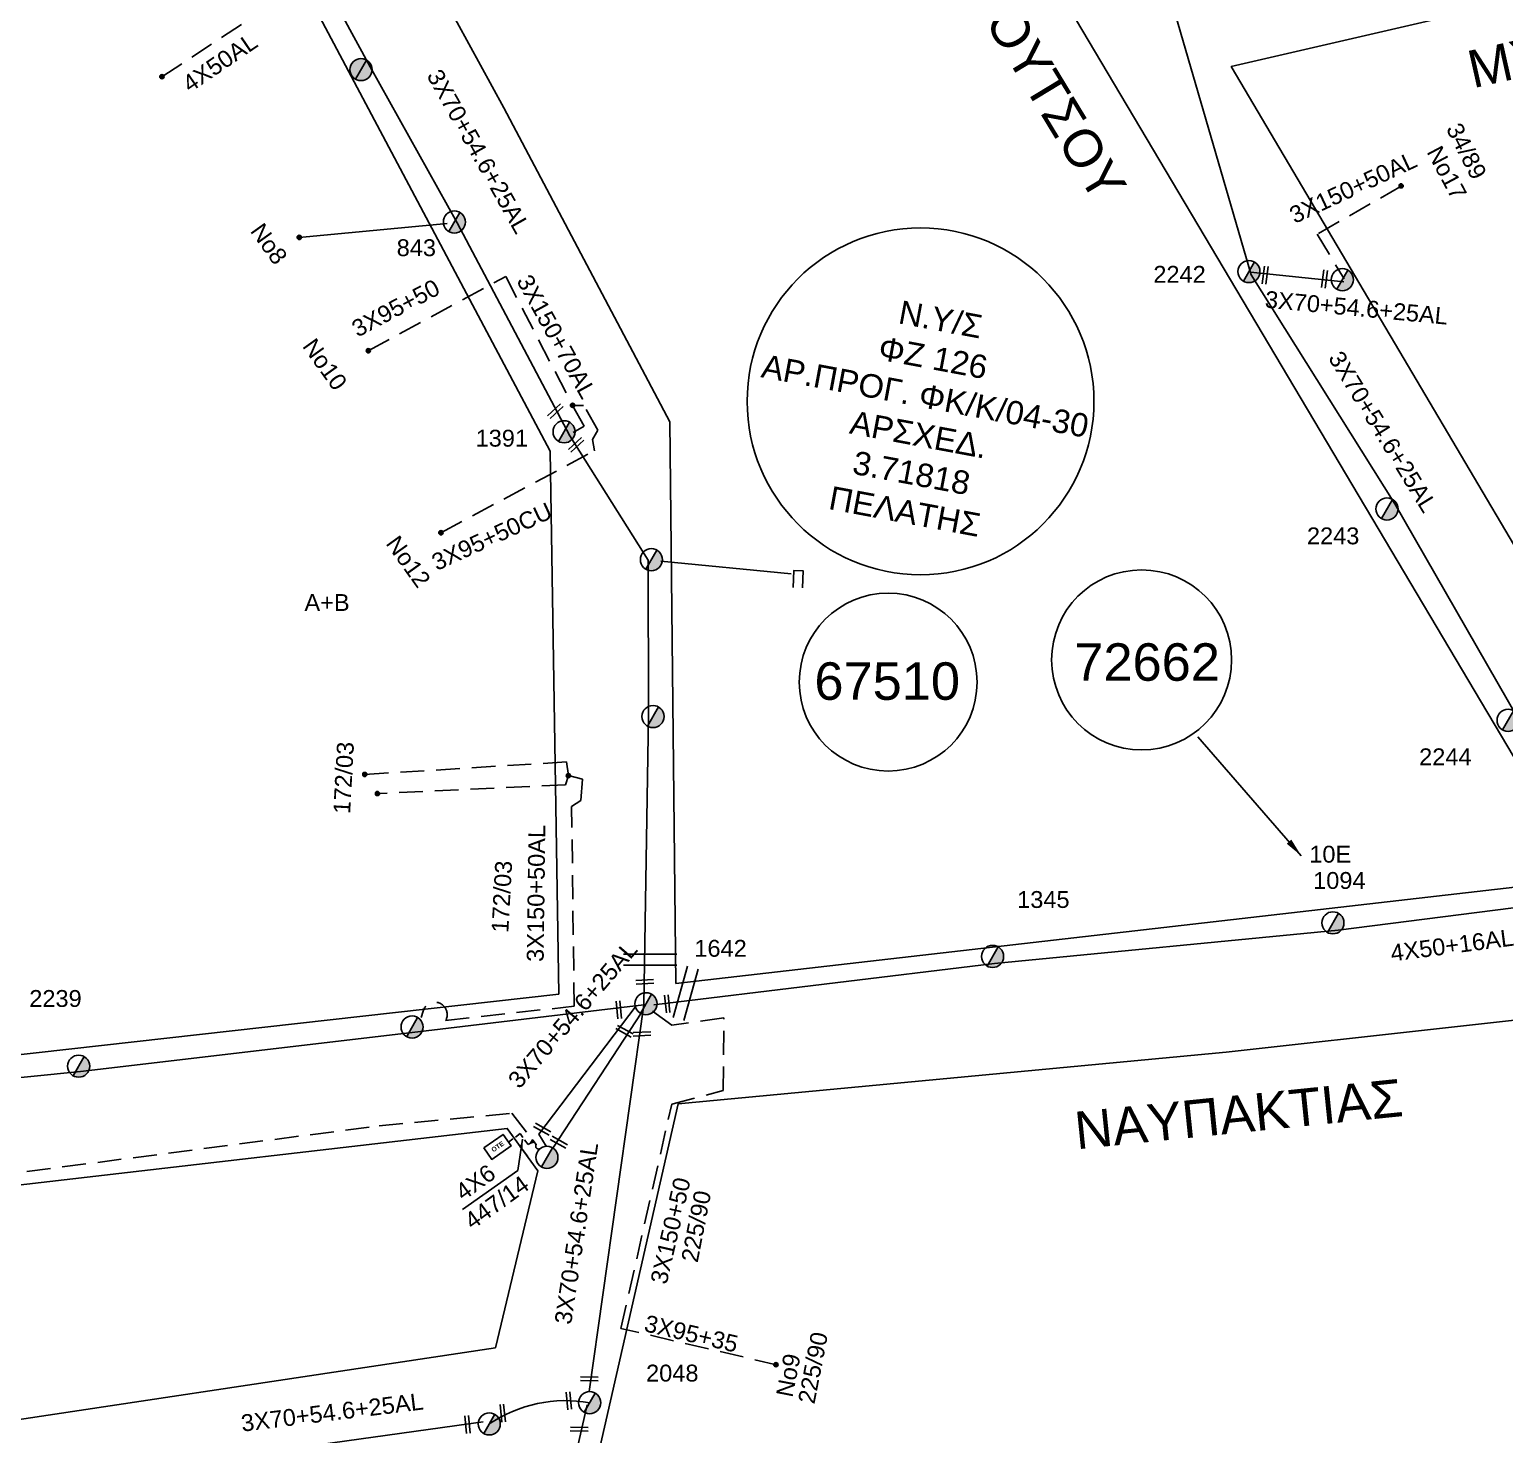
# Model space of a CAD drawing. Header units: millimetres. Extents: x 839 to 3144, y 747 to 1790.
# Drawn here: x 2286.1 to 2443.5, y 1044.1 to 1194 of the extents above; entities that cross this region are included whole.
import ezdxf
from ezdxf.enums import TextEntityAlignment as Align

# ---------------------------------------------------------------- set-up
doc = ezdxf.new("R2010")
doc.units = ezdxf.units.MM
doc.linetypes.add('DASHED', pattern=[19.05, 12.7, -6.35])
for name, color, linetype in [('Pillar OTE', 7, 'Continuous'), ('Γέφυρες Εναερίου Δικτύου', 7, 'DASHED'), ('Γυμνά εναέρια ΧΤ και ΦΟΠ (3Φ)   4x50+16AL', 7, 'Continuous'), ('Επιγραφές - Σχήματα', 7, 'Continuous'), ('Καλώδια ΧΤ   3x150+50AL', 7, 'DASHED'), ('Καλώδια ΧΤ   3x150+50CU', 7, 'DASHED'), ('Καλώδια ΧΤ   3x150+70AL', 7, 'DASHED'), ('Καλώδια ΧΤ   3x150AL+50CU', 7, 'DASHED'), ('Καλώδια ΧΤ   3x95+35CU', 7, 'DASHED'), ('Καλώδια ΧΤ   3x95+50CU', 7, 'DASHED'), ('Καλώδια ΧΤ   4x50AL', 7, 'DASHED'), ('Μηχανική τομή', 7, 'Continuous'), ('Στύλος Ξύλινος', 7, 'Continuous'), ('Στύλος Ξύλινος @ 1', 7, 'Continuous'), ('Στύλος ΦΜ', 7, 'Continuous'), ('Στύλος ΦΜ @ 1', 7, 'Continuous'), ('Συνδέσεις', 7, 'Continuous'), ('Συνεστραμμένα ΧΤ   3x70+54.6+25AL', 7, 'SYN_LINE'), ('Συνεστραμμένα ΧΤ   3x70+54.6+25AL @ 1', 7, 'SYN_LINE'), ('Τομή', 7, 'Continuous'), ('Υπόβαθρο ΔΕΗ', 7, 'Continuous'), ('Υπόγεια καλώδια Παροχών ΧΤ   4x6', 7, 'DASHED')]:
    doc.layers.add(name, color=color, linetype=linetype)
doc.styles.get("Standard").update_dxf_attribs({"font": 'ARIAL.TTF'})
doc.linetypes.add('SYN_LINE', pattern='A,0.5,-0.0001,["/\\/\\/\\/",Standard,S=0.1,R=0,X=0,Y=-0.05],-0.25', length=0.7501)
doc.dimstyles.new('ISO-25', dxfattribs={"dimtxt": 2.5, "dimasz": 2.5, "dimexe": 1.25, "dimexo": 0.625, "dimtad": 1, "dimtxsty": 'Standard', "dimcen": 2.5, "dimadec": 0, "dimazin": 0, "dimtfac": 1, "dimtmove": 0, "dimatfit": 3, "dimfxl": 1, "dimarcsym": 0})

# ---------------------------------------------------------------- blocks, each defined once
blk = doc.blocks.new('ΥΠΑΡΧΩΝ ΤΣΙΜΕΝΤΕΝΙΟΣ ΣΤΥΛΟΣ')
at = {"layer": 'Στύλος ΦΜ'}
blk.add_hatch(color=7, dxfattribs=at).paths.add_polyline_path([(-1.29, -2.28, 0.574793), (2.62, 0, 0.268822), (1.3, 2.27)])
at = {"layer": 'Στύλος ΦΜ', "color": 7}
blk.add_line((-1.29, -2.28), (1.3, 2.27), dxfattribs=at)
blk.add_circle((0, 0), 2.62, dxfattribs=at)
at = {"layer": 'Στύλος ΦΜ', "flags": 4}
for tag, p in [('ΑΡΙΘΜΟΣ', (-4.68, 8.05)), ('ΤΥΠΟΣ', (-4.91, 3.03))]:
    blk.add_attdef(tag, p, '', height=4, dxfattribs=at)
blk = doc.blocks.new('ΤΟΜΗ')
at = {"layer": 'Τομή', "ltscale": 40}
for p, q in [((-5.68, 0), (5.68, 0)), ((5.68, -2.33), (-5.68, -2.33))]:
    blk.add_line(p, q, dxfattribs=at)
blk = doc.blocks.new('ΥΠΑΡΧΩΝ ΞΥΛΙΝΟΣ ΣΤΥΛΟΣ')
at = {"layer": 'Στύλος Ξύλινος'}
h = blk.add_hatch(color=7, dxfattribs=at)
h.paths.add_polyline_path([(-2.62, 0, 0.270008), (-1.29, -2.28), (1.3, 2.27, 0.576266)])
h.paths.add_polyline_path([(-1.29, -2.28, 0.574793), (2.62, 0, 0.268822), (1.3, 2.27)])
at = {"layer": 'Στύλος Ξύλινος', "color": 7}
blk.add_line((-1.29, -2.28), (1.3, 2.27), dxfattribs=at)
blk.add_circle((0, 0), 2.62, dxfattribs=at)
at = {"layer": 'Στύλος Ξύλινος', "flags": 4}
for tag, p in [('ΑΡΙΘΜΟΣ', (-4.91, 8.6)), ('ΤΥΠΟΣ', (-4.85, 3.39))]:
    blk.add_attdef(tag, p, '', height=4, dxfattribs=at)
blk = doc.blocks.new('_ΣΥΝΔΕΣΗ')
at = {"layer": 'Συνδέσεις', "linetype": 'SYN_LINE', "ltscale": 40}
blk.add_hatch(color=256, dxfattribs=at).paths.add_polyline_path([(0.5, -0.01, 1), (-0.5, -0.01, 1)])
at = {"layer": 'Συνδέσεις'}
blk.add_circle((0, -0.01), 0.5, dxfattribs=at)
blk = doc.blocks.new('ΜΗΧΑΝΙΚΗ ΤΟΜΗ')
at = {"layer": 'Μηχανική τομή', "ltscale": 40}
for p, q in [((-1.89, 0.78), (1.89, 0.78)), ((1.89, 0), (-1.89, 0))]:
    blk.add_line(p, q, dxfattribs=at)
blk = doc.blocks.new('A$C3F94617C')
at = {"layer": 'Μηχανική τομή', "xscale": 0.5, "yscale": 0.5, "zscale": 0.5}
blk.add_blockref('ΜΗΧΑΝΙΚΗ ΤΟΜΗ', (0.95, 0), dxfattribs=at)
blk = doc.blocks.new('PILLAR ΟΤΕ')
at = {"layer": 'Pillar OTE', "ltscale": 40}
blk.add_lwpolyline([(-3.31, 2.02), (3.39, 2.02), (3.39, -1.99), (-3.31, -1.99)], close=True, dxfattribs=at)
at = {"layer": 'Pillar OTE', "insert": (-1.81, 0.71), "char_height": 1.3575, "width": 109.961, "attachment_point": 1}
blk.add_mtext('{\\fArial|b1|i0|c161|p34;OTE}', dxfattribs=at)

msp = doc.modelspace()

# ---------------------------------------------------------------- hatches: boundary and pattern name
at = {"layer": 'Καλώδια ΧΤ   3x150AL+50CU', "linetype": 'DASHED', "ltscale": 0.1}
h = msp.add_hatch(color=256, dxfattribs=at)
h.dxf.hatch_style = 1
h.paths.add_polyline_path([(2339.75, 1075.52), (2339.55, 1075.17), (2339.97, 1075.25), (2339.95, 1075.27)])

# ---------------------------------------------------------------- linework, layer by layer
at = {"layer": 'Pillar OTE', "ltscale": 40}
msp.add_lwpolyline([(2339.97, 1075.25), (2339.55, 1075.17), (2339.75, 1075.52), (2339.97, 1075.25)], dxfattribs=at)
at = {"layer": 'Γέφυρες Εναερίου Δικτύου', "color": 85, "linetype": 'SYN_LINE', "ltscale": 15}
msp.add_lwpolyline([(2353.44, 1137.23), (2367.36, 1135.89)], dxfattribs=at)
at = {"layer": 'Γυμνά εναέρια ΧΤ και ΦΟΠ (3Φ)   4x50+16AL', "color": 6, "ltscale": 0.2}
msp.add_lwpolyline([(2352.71, 1089.91), (2389.06, 1094.31), (2425.72, 1097.88), (2462.85, 1102.6), (2492.56, 1105.77), (2516.36, 1108.33)], dxfattribs=at)
at = {"layer": 'Γυμνά εναέρια ΧΤ και ΦΟΠ (3Φ)   4x50+16AL', "color": 30, "ltscale": 0.2}
msp.add_lwpolyline([(2188.59, 1062.23), (2223.6, 1065.83), (2256.16, 1079.23), (2291.51, 1082.8), (2327.5, 1087.05), (2351.64, 1089.9)], dxfattribs=at)
at = {"layer": 'Επιγραφές - Σχήματα', "linetype": 'Continuous', "ltscale": 0.2}
msp.add_lwpolyline([(2367.58, 1134.44), (2367.63, 1136.24), (2368.63, 1136.22), (2368.56, 1134.38)], dxfattribs=at)
at = {"layer": 'Επιγραφές - Σχήματα', "ltscale": 0.2}
for centre, radius in [((2404.74, 1126.71), 9.6), ((2377.7, 1124.34), 9.49)]:
    msp.add_circle(centre, radius, dxfattribs=at)
at = {"layer": 'Καλώδια ΧΤ   3x150+50AL', "color": 30, "ltscale": 0.2}
for points in [[(2432.43, 1177.24), (2423.46, 1172.12), (2426.35, 1167.37)], [(2321.86, 1114.49), (2343.37, 1115.83), (2343.58, 1114.36)]]:
    msp.add_lwpolyline(points, dxfattribs=at)
msp.add_lwpolyline([(2327.89, 1088.57), (2328.08, 1089.24, -1.126458), (2330.48, 1088.23), (2344.21, 1089.77), (2343.92, 1111.07), (2344.9, 1111.72), (2345.09, 1113.99), (2343.58, 1114.36), (2343.28, 1113.38), (2323.21, 1112.46)], format="xyb", dxfattribs=at)
at = {"layer": 'Καλώδια ΧΤ   3x150+50CU', "color": 151, "ltscale": 0.2}
msp.add_lwpolyline([(2186.8, 1059.03), (2188.23, 1061.17), (2221.45, 1064.58, 0.764847), (2226.46, 1065.09), (2251.8, 1067.7), (2323.38, 1077.01), (2337.56, 1078.34), (2337.56, 1078.34), (2340.15, 1075.02, 0.842986), (2340.59, 1074.59)], format="xyb", dxfattribs=at)
at = {"layer": 'Καλώδια ΧΤ   3x150AL+50CU', "linetype": 'DASHED', "ltscale": 0.1}
msp.add_lwpolyline([(2340.33, 1072.21), (2337.05, 1076.73)], dxfattribs=at)
at = {"layer": 'Καλώδια ΧΤ   3x95+35CU', "color": 151, "ltscale": 0.2}
msp.add_lwpolyline([(2365.94, 1051.48), (2349.19, 1055.4), (2354.6, 1079.3), (2360.09, 1080.78), (2360.18, 1088.53), (2354.6, 1087.75), (2351.64, 1089.9)], dxfattribs=at)
at = {"layer": 'Καλώδια ΧΤ   3x95+50CU', "color": 85, "ltscale": 0.2}
for points in [[(2322.22, 1159.68), (2336.89, 1167.61), (2344.03, 1153.86), (2345.28, 1151.66), (2344.08, 1150.97)], [(2329.98, 1140.28), (2346.35, 1149.02), (2346.16, 1150.22), (2346.73, 1151.22), (2345.21, 1153.86), (2344.03, 1153.86)]]:
    msp.add_lwpolyline(points, dxfattribs=at)
at = {"layer": 'Καλώδια ΧΤ   4x50AL', "color": 85, "ltscale": 0.2}
msp.add_lwpolyline([(2300.2, 1188.92), (2316.09, 1199.3), (2315.25, 1201.05)], dxfattribs=at)
at = {"layer": 'Συνδέσεις'}
msp.add_circle((2381.15, 1154.29), 18.5, dxfattribs=at)
at = {"layer": 'Συνεστραμμένα ΧΤ   3x70+54.6+25AL', "color": 7, "ltscale": 15}
msp.add_line((2341.93, 1074.63), (2351.42, 1089.13), dxfattribs=at)
at = {"layer": 'Συνεστραμμένα ΧΤ   3x70+54.6+25AL', "color": 30, "ltscale": 20}
msp.add_lwpolyline([(2462.85, 1102.6), (2444.83, 1120.57), (2431.76, 1143.36), (2416.43, 1167.79), (2407.84, 1197.37), (2378.97, 1230.63), (2371.45, 1256.58), (2350.38, 1292.31)], dxfattribs=at)
at = {"layer": 'Συνεστραμμένα ΧΤ   3x70+54.6+25AL', "color": 85, "ltscale": 20}
for points in [[(2351.64, 1089.9), (2352.12, 1120.82), (2352.11, 1137.35), (2343.72, 1150.61), (2331.72, 1173.35), (2322.42, 1189.98), (2316.1, 1201.63), (2307.71, 1235.83), (2307.53, 1236.75)], [(2314.85, 1171.77), (2330.66, 1173.28)]]:
    msp.add_lwpolyline(points, dxfattribs=at)
at = {"layer": 'Συνεστραμμένα ΧΤ   3x70+54.6+25AL', "color": 30, "ltscale": 10}
msp.add_lwpolyline([(2416.35, 1168.06), (2426.31, 1167.04)], dxfattribs=at)
at = {"layer": 'Συνεστραμμένα ΧΤ   3x70+54.6+25AL', "color": 151, "ltscale": 20}
for points in [[(2350.8, 1089.79), (2340.41, 1076.13), (2341.2, 1074.82)], [(2345.78, 1048.65), (2351.64, 1089.9)], [(2316.87, 1042.99), (2316.88, 1042.99), (2334.49, 1045.43)]]:
    msp.add_lwpolyline(points, dxfattribs=at)
at = {"layer": 'Συνεστραμμένα ΧΤ   3x70+54.6+25AL', "color": 133, "ltscale": 20}
msp.add_lwpolyline([(2294.29, 829.52), (2302.22, 864.41), (2308.21, 889.59), (2318.57, 932.3), (2328.38, 974.38), (2333, 994.19), (2338.71, 1017.06), (2345.58, 1047.25)], dxfattribs=at)
at = {"layer": 'Συνεστραμμένα ΧΤ   3x70+54.6+25AL', "color": 151, "ltscale": 10}
msp.add_arc((2343.31, 1033), 14.69, 80.0363, 123.8113, dxfattribs=at)
at = {"layer": 'Υπόβαθρο ΔΕΗ'}
for points in [[(2355.06, 1092.19), (2401.84, 1097.55), (2446.74, 1102.71), (2447.86, 1110.62), (2397.01, 1196.24), (2359.54, 1259.08), (2349.31, 1275.84), (2340.58, 1276.96), (2309.3, 1235.71), (2336.68, 1185.61), (2354.4, 1152.12)], [(2464.74, 1104.71), (2514.86, 1109.97), (2539.41, 1148.54), (2511.53, 1212.49), (2414.3, 1190)]]:
    msp.add_lwpolyline(points, close=True, dxfattribs=at)
for points in [[(2342.57, 1091.05), (2210.09, 1076.19), (2202.33, 1075.37), (2198.3, 1077.61), (2218.31, 1116.83), (2264.58, 1177.13), (2296.24, 1219.09), (2305.05, 1217.97), (2341.62, 1148.99), (2342.57, 1091.05)], [(2316.43, 828.48), (2299.13, 839.46), (2316.64, 913.86), (2341.49, 1018.78), (2355.3, 1079.36), (2413.77, 1084.85), (2482.99, 1092.53), (2498.16, 1083.75), (2456.16, 1017.18), (2393.75, 922.22), (2353.85, 863.34), (2316.43, 828.48)], [(2338.2, 1072.24), (2332.28, 1068.09)]]:
    msp.add_lwpolyline(points, dxfattribs=at)
msp.add_lwpolyline([(2271.49, 1043.66), (2335.8, 1053.33), (2340.33, 1072.21), (2337.05, 1076.73), (2232.66, 1064.64), (2188.91, 1060.2), (2145.89, 977.53, 0.284361), (2145.81, 970.66, 0.022171), (2171.91, 931.43, 0.627966)], format="xyb", dxfattribs=at)
at = {"layer": 'Υπόγεια καλώδια Παροχών ΧΤ   4x6', "color": 151, "linetype": 'DASHED', "ltscale": 0.05}
msp.add_lwpolyline([(2339.55, 1075.17), (2339.29, 1075.01), (2338.44, 1076.17), (2337.2, 1075.27)], dxfattribs=at)

# ---------------------------------------------------------------- block references
at = {"layer": 'Pillar OTE', "xscale": 0.375, "yscale": 0.375, "zscale": 0.375, "rotation": 34.56596707343604}
msp.add_blockref('PILLAR ΟΤΕ', (2336, 1074.75), dxfattribs=at)
at = {"layer": 'Επιγραφές - Σχήματα', "ltscale": 0.2}
for p, rotation in [((2417.84, 1168.72), 262.4622958647792), ((2424.19, 1168.31), 262.4622958647792), ((2342.75, 1154.04), 222.8453252688446), ((2344.97, 1150.44), 222.8453252688446), ((2352.67, 1092.6), 183.0534099875365), ((2354.42, 1089.09), 95.65638732893682), ((2349.25, 1088.46), 95.6563873289368), ((2350.49, 1086.8), 150.7902766418296), ((2352.37, 1087.05), 183.0534099875365), ((2341.71, 1076.36), 150.7902766418296), ((2343.49, 1074.97), 150.7902766418296), ((2346.76, 1050.19), 178.6720682690295), ((2343.91, 1046.76), 95.65638732893686), ((2336.86, 1045.43), 95.65638732893679), ((2333.11, 1044.22), 95.6563873289369), ((2345.69, 1044.83), 178.6720682690295)]:
    msp.add_blockref('A$C3F94617C', p, dxfattribs=dict(at, rotation=rotation))
at = {"layer": 'Στύλος Ξύλινος @ 1', "ltscale": 40, "xscale": 0.4499999999998181, "yscale": 0.4499999999998181, "zscale": 0.4499999999998181}
msp.add_blockref('ΥΠΑΡΧΩΝ ΞΥΛΙΝΟΣ ΣΤΥΛΟΣ', (2321.45, 1189.68), dxfattribs=at)
at = {"layer": 'Στύλος ΦΜ @ 1', "ltscale": 40}
ref = msp.add_blockref('ΥΠΑΡΧΩΝ ΤΣΙΜΕΝΤΕΝΙΟΣ ΣΤΥΛΟΣ', (2416.19, 1168.14), dxfattribs=dict(at, xscale=0.4499999999998181, yscale=0.4499999999998181, zscale=0.4499999999998181))
ref.add_attrib('ΤΥΠΟΣ', '2242', (2405.99, 1166.94), dxfattribs={"layer": 'Στύλος ΦΜ', "height": 1.8, "flags": 4})
at = {"layer": 'Στύλος ΦΜ @ 1', "ltscale": 40, "xscale": 0.4499999999998181, "yscale": 0.4499999999998181, "zscale": 0.4499999999998181}
for p in [(2426.16, 1167.27), (2352.44, 1137.4), (2352.61, 1120.67), (2326.91, 1087.55), (2341.29, 1073.64)]:
    msp.add_blockref('ΥΠΑΡΧΩΝ ΤΣΙΜΕΝΤΕΝΙΟΣ ΣΤΥΛΟΣ', p, dxfattribs=at)
at = {"layer": 'Στύλος ΦΜ @ 1', "ltscale": 40}
ref = msp.add_blockref('ΥΠΑΡΧΩΝ ΤΣΙΜΕΝΤΕΝΙΟΣ ΣΤΥΛΟΣ', (2343.12, 1151.04), dxfattribs=dict(at, xscale=0.4499999999998181, yscale=0.4499999999998181, zscale=0.4499999999998181))
ref.add_attrib('ΤΥΠΟΣ', '1391', (2333.68, 1149.46), dxfattribs={"layer": 'Στύλος ΦΜ', "height": 1.8, "flags": 4})
ref = msp.add_blockref('ΥΠΑΡΧΩΝ ΤΣΙΜΕΝΤΕΝΙΟΣ ΣΤΥΛΟΣ', (2430.92, 1142.81), dxfattribs=dict(at, xscale=0.4499999999998181, yscale=0.4499999999998181, zscale=0.4499999999998181))
ref.add_attrib('ΤΥΠΟΣ', '2243', (2422.38, 1139.04), dxfattribs={"layer": 'Στύλος ΦΜ', "height": 1.8, "flags": 4})
ref = msp.add_blockref('ΥΠΑΡΧΩΝ ΤΣΙΜΕΝΤΕΝΙΟΣ ΣΤΥΛΟΣ', (2443.84, 1120.26), dxfattribs=dict(at, xscale=0.4499999999998181, yscale=0.4499999999998181, zscale=0.4499999999998181))
ref.add_attrib('ΤΥΠΟΣ', '2244', (2434.35, 1115.47), dxfattribs={"layer": 'Στύλος ΦΜ', "height": 1.8, "flags": 4})
ref = msp.add_blockref('ΥΠΑΡΧΩΝ ΤΣΙΜΕΝΤΕΝΙΟΣ ΣΤΥΛΟΣ', (2425.15, 1098.66), dxfattribs=dict(at, xscale=0.4499999999998181, yscale=0.4499999999998181, zscale=0.4499999999998181))
ref.add_attrib('ΤΥΠΟΣ', '10Ε', (2422.63, 1105.08), dxfattribs={"layer": 'Στύλος ΦΜ', "height": 1.8, "flags": 4})
ref.add_attrib('ΑΡΙΘΜΟΣ', '1094', (2423.04, 1102.28), dxfattribs={"layer": 'Στύλος ΦΜ', "height": 1.8, "flags": 4})
ref = msp.add_blockref('ΥΠΑΡΧΩΝ ΤΣΙΜΕΝΤΕΝΙΟΣ ΣΤΥΛΟΣ', (2388.84, 1095.07), dxfattribs=dict(at, xscale=0.4499999999998181, yscale=0.4499999999998181, zscale=0.4499999999998181))
ref.add_attrib('ΤΥΠΟΣ', '1345', (2391.46, 1100.25), dxfattribs={"layer": 'Στύλος ΦΜ', "height": 1.8, "flags": 4})
ref = msp.add_blockref('ΥΠΑΡΧΩΝ ΤΣΙΜΕΝΤΕΝΙΟΣ ΣΤΥΛΟΣ', (2351.86, 1090.03), dxfattribs=dict(at, xscale=0.4499999999998181, yscale=0.4499999999998181, zscale=0.4499999999998181))
ref.add_attrib('ΤΥΠΟΣ', '1642', (2357.02, 1095.04), dxfattribs={"layer": 'Στύλος ΦΜ', "height": 1.8, "flags": 4})
ref = msp.add_blockref('ΥΠΑΡΧΩΝ ΤΣΙΜΕΝΤΕΝΙΟΣ ΣΤΥΛΟΣ', (2291.33, 1083.37), dxfattribs=dict(at, xscale=0.4499999999998181, yscale=0.4499999999998181, zscale=0.4499999999998181))
ref.add_attrib('ΤΥΠΟΣ', '2239', (2286.06, 1089.69), dxfattribs={"layer": 'Στύλος ΦΜ', "height": 1.8, "flags": 4})
ref = msp.add_blockref('ΥΠΑΡΧΩΝ ΤΣΙΜΕΝΤΕΝΙΟΣ ΣΤΥΛΟΣ', (2345.85, 1047.47), dxfattribs=dict(at, xscale=0.4499999999998181, yscale=0.4499999999998181, zscale=0.4499999999998181))
ref.add_attrib('ΤΥΠΟΣ', '2048', (2351.87, 1049.73), dxfattribs={"layer": 'Στύλος ΦΜ', "height": 1.8, "flags": 4})
ref = msp.add_blockref('ΥΠΑΡΧΩΝ ΤΣΙΜΕΝΤΕΝΙΟΣ ΣΤΥΛΟΣ', (2335.14, 1045.21), dxfattribs=dict(at, xscale=0.4499999999998181, yscale=0.4499999999998181, zscale=0.4499999999998181))
ref.add_attrib('ΑΡΙΘΜΟΣ', '1640', (2325.94, 1040.19), dxfattribs={"layer": 'Στύλος ΦΜ', "height": 1.8, "flags": 4})
at = {"layer": 'Συνδέσεις', "xscale": 0.4500000000000455, "yscale": 0.4500000000000455, "zscale": 0.4500000000000455}
for p in [(2300.21, 1188.93), (2432.43, 1177.28), (2314.86, 1171.78), (2322.23, 1159.69), (2344.03, 1153.87), (2329.98, 1140.28), (2321.86, 1114.49), (2343.58, 1114.37), (2323.21, 1112.46), (2365.72, 1051.53)]:
    msp.add_blockref('_ΣΥΝΔΕΣΗ', p, dxfattribs=at)
at = {"layer": 'Συνεστραμμένα ΧΤ   3x70+54.6+25AL @ 1', "color": 85, "ltscale": 20}
ref = msp.add_blockref('ΥΠΑΡΧΩΝ ΤΣΙΜΕΝΤΕΝΙΟΣ ΣΤΥΛΟΣ', (2331.42, 1173.42), dxfattribs=dict(at, xscale=0.4499999999998181, yscale=0.4499999999998181, zscale=0.4499999999998181))
ref.add_attrib('ΤΥΠΟΣ', '843', (2325.26, 1169.78), dxfattribs={"layer": 'Στύλος ΦΜ', "height": 1.8, "flags": 4})
at = {"layer": 'Τομή', "xscale": 0.5, "yscale": 0.5, "zscale": 0.5}
msp.add_blockref('ΤΟΜΗ', (2352.31, 1095.32), dxfattribs=at)
at = {"layer": 'Τομή', "xscale": 0.4999999999998577, "yscale": 0.4999999999998577, "zscale": 0.4999999999998577, "rotation": 254.350893704883}
msp.add_blockref('ΤΟΜΗ', (2356.65, 1090.99), dxfattribs=at)

# ---------------------------------------------------------------- texts
at = {"layer": 'Γυμνά εναέρια ΧΤ και ΦΟΠ (3Φ)   4x50+16AL', "ltscale": 0.2}
msp.add_text('4X50+16AL', height=1.8, rotation=7.4404, dxfattribs=at).set_placement((2437.86, 1096.28), align=Align.MIDDLE)
at = {"layer": 'Επιγραφές - Σχήματα', "ltscale": 0.2, "attachment_point": 1}
for s, insert, char_height, width, rotation in [('ΑΝΔΡΟΥΤΣΟΥ', (2383.45, 1209.97), 4, 68.291, 301.2152), ('ΜΥΡΤΙΑΣ', (2439.21, 1191.58), 4, 68.291, 12.6293), ('34/89', (2438.79, 1184.2), 1.8, 9.756, 296.8835), ('Νο17', (2436.7, 1181.75), 1.8, 9.756, 297.9096), ('Νο8', (2311.03, 1173.5), 1.8, 9.756, 305.6267), ('Νο10', (2316.59, 1161.21), 1.8, 9.756, 305.6267), ('Νο12', (2325.49, 1140.17), 1.8, 9.756, 305.6267), ('172/03', (2318.49, 1110.34), 1.8, 9.756, 86.8747), ('172/03', (2335.37, 1097.66), 1.8, 9.756, 86.8747), ('ΝΑΥΠΑΚΤΙΑΣ', (2397.41, 1078.47), 4, 68.291, 5.8313), ('4Χ6', (2331.31, 1070.41), 1.8, 9.756, 35.8044), ('447/14', (2332.28, 1067.32), 1.8, 9.756, 35.8044), ('225/90', (2355.6, 1062.68), 1.8, 9.756, 79.0631), ('225/90', (2368.06, 1047.59), 1.8, 9.756, 79.0631), ('Νο9', (2365.72, 1048.3), 1.8, 9.756, 79.0631)]:
    msp.add_mtext(s, dxfattribs=dict(at, insert=insert, char_height=char_height, width=width, rotation=rotation))
at = {"layer": 'Επιγραφές - Σχήματα', "insert": (2305.8, 1178.77), "char_height": 2.5, "width": 157.7424, "attachment_point": 1, "rotation": 349.43}
msp.add_mtext('\\pi74.597,t82.097;Ν.Υ/Σ\\P\\pi73.165,t80.665;ΦΖ 126\\P\\pi61.265,t68.765;ΑΡ.ΠΡΟΓ. ΦΚ/Κ/04-30\\P\\pi71.633,t79.133;ΑΡΣΧΕΔ.\\P\\pi72.709,t80.209;3.71818\\P\\pi70.915,t78.415;ΠΕΛΑΤΗΣ', dxfattribs=at)
at = {"layer": 'Επιγραφές - Σχήματα', "color": 1, "linetype": 'Continuous', "ltscale": 0.2, "insert": (2315.42, 1133.73), "char_height": 1.8, "width": 4.8355, "attachment_point": 1}
msp.add_mtext('Α+Β', dxfattribs=at)
at = {"layer": 'Επιγραφές - Σχήματα', "ltscale": 0.2, "char_height": 4, "width": 12.8854, "attachment_point": 1}
for s, insert in [('72662', (2397.56, 1128.48)), ('67510', (2369.83, 1126.45))]:
    msp.add_mtext(s, dxfattribs=dict(at, insert=insert))
at = {"layer": 'Καλώδια ΧΤ   3x150+50AL', "ltscale": 0.2}
for s, rotation, p in [('3X150+50AL', 25.0807, (2427.3, 1177.12)), ('3X150+50AL', 89.2832, (2340.13, 1101.8)), ('3X150+50', 77.0637, (2354.47, 1065.82))]:
    msp.add_text(s, height=1.8, rotation=rotation, dxfattribs=at).set_placement(p, align=Align.MIDDLE)
at = {"layer": 'Καλώδια ΧΤ   3x150+70AL', "ltscale": 0.2}
msp.add_text('3X150+70AL', height=1.8, rotation=298.9219, dxfattribs=at).set_placement((2342.32, 1161.2), align=Align.MIDDLE)
at = {"layer": 'Καλώδια ΧΤ   3x95+35CU', "ltscale": 0.2}
msp.add_text('3X95+35', height=1.8, rotation=346.8375, dxfattribs=at).set_placement((2356.7, 1054.84), align=Align.MIDDLE)
at = {"layer": 'Καλώδια ΧΤ   3x95+50CU', "ltscale": 0.2}
for s, rotation, p in [('3X95+50', 27.8835, (2325.15, 1164.25)), ('3X95+50CU', 24.7544, (2335.41, 1139.88))]:
    msp.add_text(s, height=1.8, rotation=rotation, dxfattribs=at).set_placement(p, align=Align.MIDDLE)
at = {"layer": 'Καλώδια ΧΤ   4x50AL', "ltscale": 0.2}
msp.add_text('4X50AL', height=1.8, rotation=34.302, dxfattribs=at).set_placement((2306.39, 1190.44), align=Align.MIDDLE)
at = {"layer": 'Συνεστραμμένα ΧΤ   3x70+54.6+25AL', "ltscale": 20}
for rotation, p in [(299.381, (2334, 1180.96)), (354.6455, (2427.67, 1164.28)), (301.5286, (2430.48, 1151.05)), (49.4786, (2344.03, 1088.88)), (81.4716, (2344.43, 1065.55)), (7.0028, (2318.38, 1046.46))]:
    msp.add_text('3X70+54.6+25AL', height=1.8, rotation=rotation, dxfattribs=at).set_placement(p, align=Align.MIDDLE)

# ---------------------------------------------------------------- leaders
at = {"layer": 'Επιγραφές - Σχήματα', "color": 1, "ltscale": 40}
msp.add_leader([(2421.78, 1105.81), (2410.73, 1118.5)], dimstyle='ISO-25', override={"dimasz": 2, "dimtad": 0}, dxfattribs=at)
at = {"layer": 'Επιγραφές - Σχήματα', "ltscale": 40}
msp.add_leader([(2338.67, 1075.6), (2338.2, 1072.24)], dimstyle='ISO-25', override={"dimasz": 1, "dimtad": 0}, dxfattribs=at)

doc.saveas('drawing.dxf')
